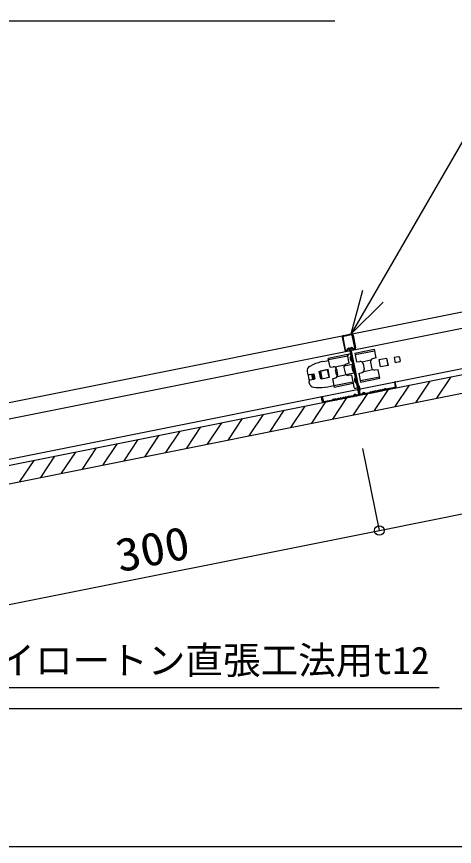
# Model space of a CAD drawing. Units: millimetres on the paper. Extents: x -203 to 207, y -139 to 146.
# Drawn here: x -33.2 to -4.1, y -8.4 to 46.7 of the extents above; entities that cross this region are included whole.
import ezdxf
from ezdxf.enums import TextEntityAlignment as Align

# ---------------------------------------------------------------- set-up
doc = ezdxf.new("R2010")
doc.units = ezdxf.units.MM
for name, color, linetype in [('1-0_断面', 134, 'Continuous'), ('1-1_寸法', 134, 'Continuous'), ('1-2_文字', 134, 'Continuous'), ('1-3_ＤＨクロス', 134, 'Continuous'), ('F-1_レイアウト', 134, 'Continuous')]:
    doc.layers.add(name, color=color, linetype=linetype)
doc.styles.add('ＭＳ ゴシック', font='')
doc.styles.get('ＭＳ ゴシック').set_extended_font_data('MS Gothic')

msp = doc.modelspace()

# ---------------------------------------------------------------- linework, layer by layer
at = {"layer": '1-0_断面'}
for p, q in [((-51.917, 12.001), (200.409, 62.466)), ((-41.263, 18.456), (75.755, 41.859)), ((-41.229, 19.543), (68.053, 41.4)), ((-51.917, 13.633), (77.731, 39.562)), ((-11.1, 24.264), (-11.002, 24.284)), ((-10.704, 24.326), (-9.429, 24.581)), ((-10.704, 24.326), (-10.59, 23.754)), ((-10.684, 24.225), (-9.409, 24.48)), ((-12.844, 23.762), (-12.443, 23.842)), ((-11.194, 24.228), (-12.469, 23.973)), ((-12.355, 23.401), (-12.469, 23.973)), ((-11.174, 24.127), (-12.449, 23.872)), ((-11.08, 23.656), (-11.194, 24.228)), ((-10.59, 23.754), (-10.373, 23.778)), ((-10.245, 23.749), (-9.631, 23.872)), ((-9.664, 23.717), (-9.593, 23.36)), ((-9.089, 23.901), (-8.589, 24.001)), ((-8.991, 23.411), (-9.089, 23.901)), ((-8.611, 23.997), (-8.513, 23.507)), ((-8.599, 23.999), (-8.501, 23.509)), ((-8.589, 24.001), (-8.491, 23.511)), ((-7.8, 24.083), (-8.094, 24.024)), ((-8.094, 24.024), (-8.026, 23.681)), ((-7.731, 23.739), (-8.026, 23.681)), ((-7.741, 24.043), (-7.692, 23.798)), ((-13.717, 23.444), (-13.585, 23.51)), ((-12.483, 23.228), (-13.023, 23.12)), ((-12.522, 23.215), (-13.022, 23.115)), ((-12.423, 22.725), (-12.522, 23.215)), ((-12.383, 22.727), (-12.483, 23.228)), ((-12.355, 23.401), (-12.138, 23.425)), ((-11.396, 23.519), (-12.01, 23.396)), ((-12.002, 23.166), (-11.963, 22.97)), ((-11.92, 23.266), (-11.848, 22.909)), ((-11.429, 23.364), (-11.358, 23.007)), ((-11.415, 23.487), (-10.864, 23.597)), ((-11.08, 23.656), (-11.29, 23.595)), ((-10.155, 23.619), (-10.083, 23.262)), ((-10.117, 23.107), (-9.503, 23.23)), ((-8.491, 23.511), (-8.991, 23.411)), ((-13.879, 23.117), (-13.847, 22.96)), ((-13.821, 22.828), (-13.772, 22.582)), ((-13.782, 22.886), (-13.487, 22.945)), ((-13.753, 22.897), (-13.439, 22.96)), ((-13.683, 22.544), (-13.369, 22.607)), ((-13.585, 22.926), (-13.517, 22.582)), ((-13.536, 22.935), (-13.468, 22.592)), ((-13.487, 22.945), (-13.419, 22.602)), ((-13.439, 22.96), (-13.369, 22.607)), ((-13.072, 23.11), (-13.023, 23.12)), ((-12.972, 22.61), (-13.072, 23.11)), ((-13.023, 23.12), (-12.923, 22.62)), ((-13.022, 23.115), (-12.924, 22.624)), ((-13, 23.119), (-12.902, 22.629)), ((-12.923, 22.62), (-12.972, 22.61)), ((-12.924, 22.624), (-12.423, 22.725)), ((-12.923, 22.62), (-12.383, 22.727)), ((-12.198, 22.617), (-11.988, 22.678)), ((-12.198, 22.617), (-12.084, 22.045)), ((-11.268, 22.877), (-11.882, 22.754)), ((-11.297, 22.899), (-10.747, 23.009)), ((-10.923, 22.872), (-11.14, 22.848)), ((-10.923, 22.872), (-10.809, 22.3)), ((-10.433, 22.97), (-10.223, 23.031)), ((-10.433, 22.97), (-10.319, 22.398)), ((-10.339, 22.499), (-9.064, 22.754)), ((-10.319, 22.398), (-9.044, 22.653)), ((-5.246, 21.335), (-4.305, 22.747)), ((-13.714, 22.293), (-13.745, 22.45)), ((-13.713, 22.543), (-13.419, 22.602)), ((-12.51, 22.095), (-12.11, 22.175)), ((-10.829, 22.401), (-12.104, 22.146)), ((-10.809, 22.3), (-12.084, 22.045)), ((-10.835, 22.43), (-10.762, 22.068)), ((-10.568, 22.117), (-10.401, 22.15)), ((-8.02, 20.78), (-7.078, 22.192)), ((-6.633, 21.058), (-5.692, 22.47)), ((-13.439, 22.053), (-13.292, 22.043)), ((-10.793, 20.226), (-9.852, 21.638)), ((-10.645, 21.989), (-10.547, 22.009)), ((-9.407, 20.503), (-8.465, 21.915)), ((-13.567, 19.671), (-12.626, 21.083)), ((-12.18, 19.948), (-11.239, 21.36)), ((-16.34, 19.116), (-15.399, 20.528)), ((-14.954, 19.394), (-14.012, 20.806)), ((-19.114, 18.562), (-18.173, 19.974)), ((-17.727, 18.839), (-16.786, 20.251)), ((-21.887, 18.007), (-20.946, 19.419)), ((-20.501, 18.284), (-19.559, 19.696)), ((-24.661, 17.452), (-23.72, 18.864)), ((-23.274, 17.73), (-22.333, 19.142)), ((-27.434, 16.898), (-26.493, 18.31)), ((-26.048, 17.175), (-25.106, 18.587)), ((-30.208, 16.343), (-29.267, 17.755)), ((-28.821, 16.62), (-27.88, 18.032)), ((-32.981, 15.788), (-32.04, 17.2)), ((-31.595, 16.065), (-30.653, 17.478))]:
    msp.add_line(p, q, dxfattribs=at)
for points in [[(-51.838, 13.241), (77.31, 39.07), (200.409, 63.69)], [(-9.429, 24.581), (-9.315, 24.009), (-9.524, 23.948)], [(-9.044, 22.653), (-9.158, 23.225), (-9.375, 23.201)], [(-10.509, 21.822), (-10.343, 21.856), (-10.401, 22.15)]]:
    msp.add_lwpolyline(points, dxfattribs=at)
for centre, radius, start, end in [((-11.08, 24.166), 0.1, 101.3099, 191.3099), ((-12.255, 20.821), 3, 101.3099, 116.3099), ((-10.727, 23.982), 0.29, 147.7071, 234.9127), ((-10.351, 23.579), 0.2, 11.3099, 96.3099), ((-9.468, 23.756), 0.2, 106.3099, 191.3099), ((-7.79, 24.034), 0.05, 11.3099, 101.3099), ((-7.741, 23.788), 0.05, 281.3099, 11.3099), ((-13.584, 23.175), 0.3, 116.3099, 191.3099), ((-12.116, 23.226), 0.2, 11.3099, 96.3099), ((-11.806, 23.205), 0.2, 137.0867, 191.3099), ((-11.233, 23.403), 0.2, 106.3099, 191.3099), ((-10.293, 23.406), 0.603, 161.4471, 221.1728), ((-10.28, 23.223), 0.2, 286.3099, 11.3099), ((-9.397, 23.399), 0.2, 191.3099, 276.3099), ((-13.769, 22.976), 0.08, 191.3099, 281.3099), ((-13.772, 22.837), 0.05, 101.3099, 191.3099), ((-12.045, 22.87), 0.2, 286.3099, 11.3099), ((-11.766, 23.009), 0.2, 191.3099, 245.5332), ((-11.162, 23.046), 0.2, 191.3099, 276.3099), ((-10.443, 22.56), 0.29, 147.7071, 234.9127), ((-13.723, 22.592), 0.05, 191.3099, 281.3099), ((-13.667, 22.466), 0.08, 101.3099, 191.3099), ((-13.42, 22.352), 0.3, 191.3099, 266.3099), ((-13.099, 25.037), 3, 266.3099, 281.3099), ((-10.664, 22.087), 0.1, 191.3099, 281.3099)]:
    msp.add_arc(centre, radius, start, end, dxfattribs=at)
at = {"layer": '1-1_寸法'}
for p, q in [((-9.076, 12.541), (20.342, 18.425)), ((-9.076, 12.541), (-10.164, 17.984)), ((-38.493, 6.658), (-9.076, 12.541)), ((-38.106, 2.105), (-5.103, 2.105)), ((-44.801, 0.711), (75.199, 0.711))]:
    msp.add_line(p, q, dxfattribs=at)
msp.add_circle((-9.076, 12.541), 0.319, dxfattribs=at)
at = {"layer": '1-2_文字'}
for p, q in [((-35.165, 46.415), (-12.033, 46.415)), ((1.19, 46.617), (-10.944, 25.601)), ((-10.944, 25.601), (-10.167, 28.498)), ((-10.944, 25.601), (-8.822, 27.722))]:
    msp.add_line(p, q, dxfattribs=at)
at = {"layer": '1-3_ＤＨクロス'}
for p, q in [((-11.542, 25.379), (-11.373, 24.536)), ((-11.324, 24.546), (-11.493, 25.389)), ((-11.463, 25.497), (-10.944, 25.601)), ((-11.454, 25.448), (-10.934, 25.552)), ((-10.706, 24.669), (-10.875, 25.512)), ((-10.826, 25.522), (-10.657, 24.679)), ((-11.232, 24.53), (-11.174, 24.617)), ((-11.192, 24.5), (-11.132, 24.589)), ((-11.06, 24.575), (-10.468, 21.617)), ((-11.011, 24.585), (-10.419, 21.626)), ((-10.991, 24.483), (-10.419, 21.626)), ((-10.962, 24.595), (-10.37, 21.636)), ((-10.811, 24.576), (-10.9, 24.636)), ((-10.785, 24.619), (-10.873, 24.677)), ((-8.027, 22.411), (-8.076, 22.401)), ((-8.076, 22.401), (-8.017, 22.107)), ((-7.968, 22.117), (-8.027, 22.411)), ((-10.779, 21.518), (-10.768, 21.539)), ((-10.724, 21.515), (-10.736, 21.494)), ((-10.664, 21.527), (-10.645, 21.512)), ((-10.614, 21.551), (-10.633, 21.566)), ((-10.507, 21.558), (-10.581, 21.543)), ((-10.571, 21.494), (-10.498, 21.509)), ((-10.311, 21.597), (-10.238, 21.612)), ((-10.228, 21.563), (-10.301, 21.548)), ((-10.211, 21.632), (-10.199, 21.653)), ((-10.155, 21.629), (-10.167, 21.608)), ((-10.095, 21.641), (-10.076, 21.626)), ((-10.045, 21.665), (-10.064, 21.68)), ((-10.012, 21.657), (-9.729, 21.713)), ((-9.72, 21.664), (-10.001, 21.608)), ((-9.563, 21.747), (-9.618, 21.735)), ((-9.609, 21.686), (-9.553, 21.698)), ((-9.396, 21.78), (-9.452, 21.769)), ((-9.442, 21.72), (-9.386, 21.731)), ((-9.229, 21.813), (-9.285, 21.802)), ((-9.275, 21.753), (-9.219, 21.764)), ((-9.063, 21.847), (-9.118, 21.835)), ((-9.109, 21.786), (-9.053, 21.798)), ((-8.896, 21.88), (-8.952, 21.869)), ((-8.942, 21.82), (-8.886, 21.831)), ((-8.785, 21.902), (-8.769, 21.905)), ((-8.775, 21.853), (-8.759, 21.856)), ((-8.756, 21.914), (-8.746, 21.93)), ((-8.704, 21.902), (-8.715, 21.886)), ((-8.676, 21.908), (-8.66, 21.897)), ((-8.649, 21.949), (-8.633, 21.939)), ((-8.056, 22.048), (-8.618, 21.936)), ((-8.046, 21.999), (-8.608, 21.887)), ((-12.929, 21.43), (-12.88, 21.44)), ((-12.871, 21.136), (-12.929, 21.43)), ((-12.88, 21.44), (-12.822, 21.146)), ((-12.763, 21.107), (-12.201, 21.219)), ((-12.753, 21.058), (-12.191, 21.17)), ((-12.178, 21.244), (-12.188, 21.227)), ((-12.136, 21.216), (-12.147, 21.2)), ((-12.108, 21.221), (-12.092, 21.211)), ((-12.065, 21.252), (-12.081, 21.263)), ((-12.034, 21.252), (-12.05, 21.249)), ((-12.024, 21.203), (-12.04, 21.2)), ((-11.923, 21.275), (-11.867, 21.286)), ((-11.913, 21.226), (-11.857, 21.237)), ((-11.756, 21.308), (-11.7, 21.319)), ((-11.691, 21.27), (-11.746, 21.259)), ((-11.589, 21.341), (-11.534, 21.352)), ((-11.524, 21.303), (-11.58, 21.292)), ((-11.423, 21.375), (-11.367, 21.386)), ((-11.413, 21.326), (-11.357, 21.337)), ((-11.256, 21.408), (-11.2, 21.419)), ((-11.19, 21.37), (-11.246, 21.359)), ((-10.807, 21.498), (-11.089, 21.441)), ((-11.08, 21.392), (-10.798, 21.449))]:
    msp.add_line(p, q, dxfattribs=at)
for centre, radius, start, end in [((-11.444, 25.399), 0.1, 101.3099, 191.3099), ((-11.444, 25.399), 0.05, 101.3099, 191.3099), ((-10.924, 25.503), 0.1, 11.3099, 101.3099), ((-10.924, 25.503), 0.05, 11.3099, 101.3099), ((-11.275, 24.555), 0.1, 191.3099, 326.3099), ((-11.275, 24.555), 0.05, 191.3099, 329.1579), ((-11.099, 24.567), 0.09, 11.3099, 146.3099), ((-11.099, 24.567), 0.04, 11.3099, 146.3099), ((-10.923, 24.602), 0.09, 56.3099, 191.3099), ((-10.923, 24.602), 0.04, 56.3099, 191.3099), ((-10.755, 24.659), 0.1, 236.3099, 11.3099), ((-10.755, 24.659), 0.05, 233.462, 11.3099), ((-8.066, 22.097), 0.05, 281.3099, 11.3099), ((-8.066, 22.097), 0.1, 281.3099, 11.3099), ((-10.814, 21.537), 0.04, 281.3099, 331.3099), ((-10.689, 21.496), 0.09, 51.3099, 151.3099), ((-10.689, 21.496), 0.04, 51.3099, 151.3099), ((-10.589, 21.582), 0.09, 231.3099, 281.3099), ((-10.589, 21.582), 0.04, 231.3099, 281.3099), ((-10.517, 21.607), 0.05, 281.3099, 11.3099), ((-10.517, 21.607), 0.1, 281.3099, 11.3099), ((-10.321, 21.646), 0.1, 191.3099, 281.3099), ((-10.321, 21.646), 0.05, 191.3099, 281.3099), ((-10.246, 21.651), 0.04, 281.3099, 331.3099), ((-10.246, 21.651), 0.09, 281.3099, 331.3099), ((-10.12, 21.61), 0.09, 51.3099, 151.3099), ((-10.12, 21.61), 0.04, 51.3099, 151.3099), ((-10.02, 21.696), 0.09, 231.3099, 281.3099), ((-10.02, 21.696), 0.04, 231.3099, 281.3099), ((-9.733, 21.733), 0.02, 281.3099, 320.2524), ((-9.733, 21.733), 0.07, 281.3099, 320.2524), ((-9.664, 21.675), 0.07, 62.3675, 140.2524), ((-9.664, 21.675), 0.02, 64.44, 140.2524), ((-9.622, 21.755), 0.07, 242.3675, 281.3099), ((-9.622, 21.755), 0.02, 242.3675, 281.3099), ((-9.567, 21.766), 0.02, 281.3099, 320.2524), ((-9.567, 21.766), 0.07, 281.3099, 320.2524), ((-9.497, 21.709), 0.07, 62.3675, 140.2524), ((-9.497, 21.709), 0.02, 64.44, 140.2524), ((-9.456, 21.788), 0.07, 242.3675, 281.3099), ((-9.456, 21.788), 0.02, 242.3675, 281.3099), ((-9.4, 21.8), 0.02, 281.3099, 320.2524), ((-9.4, 21.8), 0.07, 281.3099, 320.2524), ((-9.331, 21.742), 0.07, 62.3675, 140.2524), ((-9.331, 21.742), 0.02, 64.44, 140.2524), ((-9.289, 21.822), 0.07, 242.3675, 281.3099), ((-9.289, 21.822), 0.02, 242.3675, 281.3099), ((-9.233, 21.833), 0.02, 281.3099, 320.2524), ((-9.233, 21.833), 0.07, 281.3099, 320.2524), ((-9.164, 21.775), 0.07, 62.3675, 140.2524), ((-9.164, 21.775), 0.02, 64.44, 140.2524), ((-9.122, 21.855), 0.07, 242.3675, 281.3099), ((-9.122, 21.855), 0.02, 242.3675, 281.3099), ((-9.067, 21.866), 0.02, 281.3099, 320.2524), ((-9.067, 21.866), 0.07, 281.3099, 320.2524), ((-8.997, 21.809), 0.07, 62.3675, 140.2524), ((-8.997, 21.809), 0.02, 64.44, 140.2524), ((-8.956, 21.888), 0.07, 242.3675, 281.3099), ((-8.956, 21.888), 0.02, 242.3675, 281.3099), ((-8.9, 21.9), 0.02, 281.3099, 320.2524), ((-8.9, 21.9), 0.07, 281.3099, 320.2524), ((-8.831, 21.842), 0.07, 62.3675, 140.2524), ((-8.831, 21.842), 0.02, 62.3675, 138.1798), ((-8.789, 21.922), 0.07, 242.3675, 281.3099), ((-8.789, 21.922), 0.02, 242.3675, 281.3099), ((-8.773, 21.925), 0.02, 281.3099, 326.3099), ((-8.773, 21.925), 0.07, 281.3099, 326.3099), ((-8.687, 21.891), 0.07, 56.3099, 146.3099), ((-8.687, 21.891), 0.02, 56.3099, 146.3099), ((-8.621, 21.955), 0.07, 236.3099, 281.3099), ((-8.621, 21.955), 0.02, 236.3099, 281.3099), ((-12.773, 21.156), 0.1, 191.3099, 281.3099), ((-12.773, 21.156), 0.05, 191.3099, 281.3099), ((-12.205, 21.239), 0.02, 281.3099, 326.3099), ((-12.205, 21.239), 0.07, 281.3099, 326.3099), ((-12.119, 21.205), 0.07, 56.3099, 146.3099), ((-12.119, 21.205), 0.02, 56.3099, 146.3099), ((-12.054, 21.269), 0.07, 236.3099, 281.3099), ((-12.054, 21.269), 0.02, 236.3099, 281.3099), ((-12.038, 21.272), 0.02, 281.3099, 320.2524), ((-12.038, 21.272), 0.07, 281.3099, 320.2524), ((-11.968, 21.214), 0.07, 62.3675, 140.2524), ((-11.968, 21.214), 0.02, 64.44, 140.2524), ((-11.927, 21.294), 0.07, 242.3675, 281.3099), ((-11.927, 21.294), 0.02, 242.3675, 281.3099), ((-11.871, 21.305), 0.02, 281.3099, 320.2524), ((-11.871, 21.305), 0.07, 281.3099, 320.2524), ((-11.802, 21.248), 0.07, 62.3675, 140.2524), ((-11.802, 21.248), 0.02, 62.3675, 138.1798), ((-11.76, 21.328), 0.07, 242.3675, 281.3099), ((-11.76, 21.328), 0.02, 242.3675, 281.3099), ((-11.704, 21.339), 0.02, 281.3099, 320.2524), ((-11.704, 21.339), 0.07, 281.3099, 320.2524), ((-11.635, 21.281), 0.07, 62.3675, 140.2524), ((-11.635, 21.281), 0.02, 62.3675, 138.1798), ((-11.593, 21.361), 0.07, 242.3675, 281.3099), ((-11.593, 21.361), 0.02, 242.3675, 281.3099), ((-11.538, 21.372), 0.02, 281.3099, 320.2524), ((-11.538, 21.372), 0.07, 281.3099, 320.2524), ((-11.468, 21.315), 0.07, 62.3675, 140.2524), ((-11.468, 21.315), 0.02, 62.3675, 138.1798), ((-11.427, 21.394), 0.07, 242.3675, 281.3099), ((-11.427, 21.394), 0.02, 242.3675, 281.3099), ((-11.371, 21.405), 0.02, 281.3099, 320.2524), ((-11.371, 21.405), 0.07, 281.3099, 320.2524), ((-11.302, 21.348), 0.07, 62.3675, 140.2524), ((-11.302, 21.348), 0.02, 62.3675, 138.1798), ((-11.26, 21.428), 0.07, 242.3675, 281.3099), ((-11.26, 21.428), 0.02, 242.3675, 281.3099), ((-11.204, 21.439), 0.02, 281.3099, 320.2524), ((-11.204, 21.439), 0.07, 281.3099, 320.2524), ((-11.135, 21.381), 0.07, 62.3675, 140.2524), ((-11.135, 21.381), 0.02, 62.3675, 138.1798), ((-11.093, 21.461), 0.07, 242.3675, 281.3099), ((-11.093, 21.461), 0.02, 242.3675, 281.3099), ((-10.814, 21.537), 0.09, 281.3099, 331.3099)]:
    msp.add_arc(centre, radius, start, end, dxfattribs=at)
at = {"layer": 'F-1_レイアウト'}
msp.add_line((-63.294, -8.45), (206.706, -8.45), dxfattribs=at)

# ---------------------------------------------------------------- texts
at = {"layer": '1-1_寸法', "style": 'ＭＳ ゴシック', "width": 1.1}
msp.add_text('300', height=2.199, rotation=11.31, dxfattribs=at).set_placement((-26.236, 9.109), align=Align.BOTTOM_LEFT)
at = {"layer": '1-1_寸法', "style": 'ＭＳ ゴシック'}
msp.add_text('ダイロートン直張工法用t12', height=1.833, dxfattribs=at).set_placement((-36.978, 2.449), align=Align.BOTTOM_LEFT)

doc.saveas('drawing.dxf')
